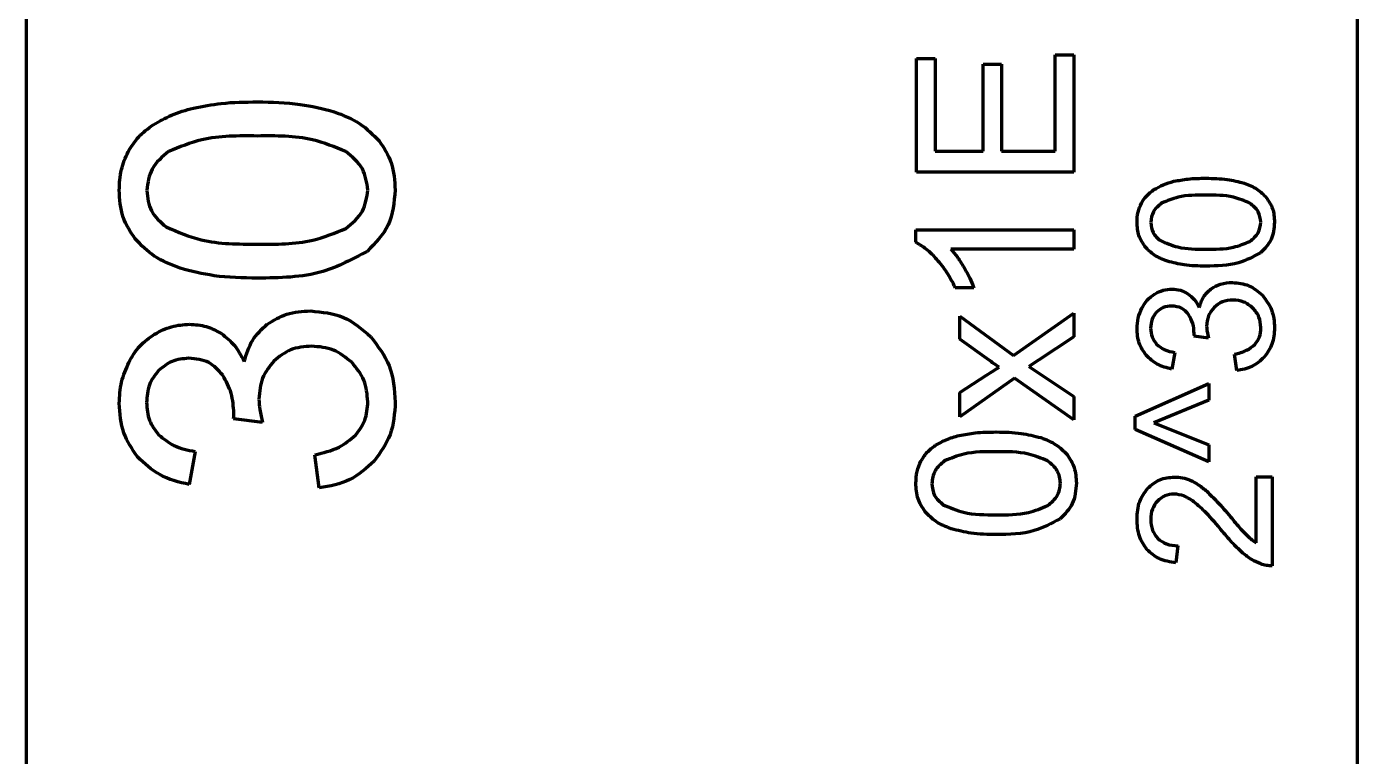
# Model space of a CAD drawing. Header units: millimetres. Extents: x 0 to 1189, y 0 to 841.
# Drawn here: x 372.85 to 402.85, y 631.24 to 647.69 of the extents above; entities that cross this region are included whole.
import ezdxf

# ---------------------------------------------------------------- set-up
doc = ezdxf.new("R2010")
doc.units = ezdxf.units.MM
doc.header["$LTSCALE"] = 0.75
doc.layers.add('Visible', color=7, linetype='Continuous', lineweight=70)

msp = doc.modelspace()

# ---------------------------------------------------------------- linework, layer by layer
at = {"layer": 'Visible', "extrusion": (-1e-16, -1, 0)}
for p, q in [((372.852, 123.899), (372.852, 673.232)), ((402.852, 123.899), (402.852, 673.232)), ((392.913, 644.414), (392.913, 646.976)), ((392.913, 646.976), (393.332, 646.976)), ((393.332, 646.976), (393.332, 644.883)), ((394.417, 644.883), (394.417, 646.843)), ((394.417, 646.843), (394.833, 646.843)), ((394.833, 646.843), (394.833, 644.883)), ((396.039, 647.058), (396.457, 647.058)), ((396.039, 644.883), (396.039, 647.058)), ((396.457, 647.058), (396.457, 644.414)), ((393.332, 644.883), (394.417, 644.883)), ((394.833, 644.883), (396.039, 644.883)), ((396.457, 644.414), (392.913, 644.414)), ((392.899, 642.832), (392.899, 643.113)), ((392.899, 643.113), (396.457, 643.113)), ((396.457, 643.113), (396.457, 642.678)), ((396.457, 642.678), (393.684, 642.678)), ((394.209, 641.807), (393.788, 641.807)), ((393.89, 640.645), (393.89, 641.164)), ((393.89, 641.164), (395.099, 640.277)), ((395.099, 640.277), (396.457, 641.232)), ((396.457, 641.232), (396.457, 640.698)), ((394.497, 640.212), (393.89, 640.645)), ((396.457, 640.698), (395.66, 640.171)), ((399.495, 640.673), (399.168, 640.714)), ((398.737, 640.348), (398.671, 639.975)), ((400.131, 639.938), (400.081, 640.31)), ((395.66, 640.171), (395.444, 640.031)), ((395.444, 640.031), (396.457, 639.356)), ((393.89, 639.443), (394.492, 639.837)), ((395.123, 639.767), (393.89, 638.899)), ((396.457, 638.829), (395.123, 639.767)), ((397.845, 638.912), (399.504, 639.648)), ((399.504, 639.648), (399.504, 639.273)), ((393.89, 638.899), (393.89, 639.443)), ((396.457, 639.356), (396.457, 638.829)), ((399.504, 639.273), (398.267, 638.761)), ((378.173, 638.77), (377.516, 638.853)), ((397.845, 638.612), (397.845, 638.912)), ((398.267, 638.761), (399.504, 638.264)), ((399.504, 637.881), (397.845, 638.612)), ((376.652, 638.118), (376.519, 637.37)), ((399.504, 638.264), (399.504, 637.881)), ((379.448, 637.295), (379.349, 638.043)), ((400.574, 636.056), (400.574, 637.546)), ((400.574, 637.546), (400.933, 637.546)), ((400.933, 637.546), (400.933, 635.539)), ((398.801, 635.992), (398.762, 635.609))]:
    msp.add_line(p, q, dxfattribs=at)
at = {"layer": 'Visible'}
for points, knots in [([(376.613, 645.858), (376.821, 645.898), (377.296, 645.989), (377.78, 645.993), (378.052, 645.996)], [0, 0, 0, 0, 0.0635261, 0.1448801, 0.1448801, 0.1448801, 0.1448801]), ([(378.052, 645.996), (378.377, 645.991), (378.963, 645.983), (379.53, 645.839), (379.783, 645.775)], [0, 0, 0, 0, 0.0970192, 0.1749807, 0.1749807, 0.1749807, 0.1749807]), ([(375.707, 645.48), (375.842, 645.558), (376.128, 645.721), (376.445, 645.811), (376.613, 645.858)], [0, 0, 0, 0, 0.04650726, 0.09847294, 0.09847294, 0.09847294, 0.09847294]), ([(379.783, 645.775), (379.986, 645.697), (380.372, 645.549), (380.663, 645.256), (380.801, 645.117)], [0, 0, 0, 0, 0.0645197, 0.1224714, 0.1224714, 0.1224714, 0.1224714]), ([(375.138, 644.87), (375.211, 644.988), (375.362, 645.229), (375.591, 645.396), (375.707, 645.48)], [0, 0, 0, 0, 0.04147819, 0.0841837, 0.0841837, 0.0841837, 0.0841837]), ([(378.052, 645.227), (377.628, 645.231), (376.936, 645.239), (376.3, 644.977), (376.054, 644.876)], [0, 0, 0, 0, 0.1254761, 0.2046679, 0.2046679, 0.2046679, 0.2046679]), ([(380.047, 644.876), (379.8, 644.977), (379.165, 645.238), (378.475, 645.231), (378.052, 645.227)], [0, 0, 0, 0, 0.0792897, 0.2042477, 0.2042477, 0.2042477, 0.2042477]), ([(380.801, 645.117), (380.906, 644.956), (381.125, 644.621), (381.148, 644.219), (381.16, 644.01)], [0, 0, 0, 0, 0.0564514, 0.1182383, 0.1182383, 0.1182383, 0.1182383]), ([(374.94, 644.01), (374.947, 644.165), (374.96, 644.464), (375.08, 644.738), (375.138, 644.87)], [0, 0, 0, 0, 0.0462801, 0.08892324, 0.08892324, 0.08892324, 0.08892324]), ([(376.054, 644.876), (375.91, 644.756), (375.633, 644.526), (375.583, 644.171), (375.559, 644.001)], [0, 0, 0, 0, 0.0541214, 0.1037281, 0.1037281, 0.1037281, 0.1037281]), ([(380.545, 644.01), (380.521, 644.177), (380.469, 644.53), (380.192, 644.757), (380.047, 644.876)], [0, 0, 0, 0, 0.0490296, 0.1032145, 0.1032145, 0.1032145, 0.1032145]), ([(398.266, 644.018), (398.333, 644.056), (398.476, 644.138), (398.634, 644.182), (398.718, 644.206)], [0, 0, 0, 0, 0.02318199, 0.04908477, 0.04908477, 0.04908477, 0.04908477]), ([(398.718, 644.206), (398.821, 644.226), (399.058, 644.271), (399.3, 644.273), (399.435, 644.275)], [0, 0, 0, 0, 0.03166517, 0.07221685, 0.07221685, 0.07221685, 0.07221685]), ([(399.435, 644.275), (399.597, 644.272), (399.889, 644.268), (400.172, 644.197), (400.298, 644.165)], [0, 0, 0, 0, 0.04836014, 0.08722076, 0.08722076, 0.08722076, 0.08722076]), ([(400.298, 644.165), (400.399, 644.126), (400.592, 644.052), (400.737, 643.906), (400.805, 643.836)], [0, 0, 0, 0, 0.03216044, 0.06104701, 0.06104701, 0.06104701, 0.06104701]), ([(375.298, 642.906), (375.193, 643.066), (374.975, 643.401), (374.952, 643.801), (374.94, 644.01)], [0, 0, 0, 0, 0.0562858, 0.1177569, 0.1177569, 0.1177569, 0.1177569]), ([(375.559, 644.001), (375.578, 643.838), (375.616, 643.507), (375.868, 643.289), (375.996, 643.179)], [0, 0, 0, 0, 0.04759463, 0.09619863, 0.09619863, 0.09619863, 0.09619863]), ([(380.049, 643.143), (380.193, 643.262), (380.469, 643.49), (380.521, 643.842), (380.545, 644.01)], [0, 0, 0, 0, 0.0540774, 0.1030939, 0.1030939, 0.1030939, 0.1030939]), ([(381.16, 644.01), (381.137, 643.734), (381.091, 643.196), (380.713, 642.813), (380.529, 642.626)], [0, 0, 0, 0, 0.0802024, 0.1564325, 0.1564325, 0.1564325, 0.1564325]), ([(397.982, 643.713), (398.019, 643.772), (398.094, 643.892), (398.208, 643.975), (398.266, 644.018)], [0, 0, 0, 0, 0.02067518, 0.04196215, 0.04196215, 0.04196215, 0.04196215]), ([(399.435, 643.891), (399.224, 643.894), (398.879, 643.897), (398.562, 643.767), (398.439, 643.716)], [0, 0, 0, 0, 0.0625447, 0.1020186, 0.1020186, 0.1020186, 0.1020186]), ([(400.429, 643.716), (400.306, 643.767), (399.99, 643.897), (399.646, 643.893), (399.435, 643.891)], [0, 0, 0, 0, 0.0395227, 0.1018092, 0.1018092, 0.1018092, 0.1018092]), ([(400.805, 643.836), (400.857, 643.757), (400.967, 643.589), (400.978, 643.389), (400.984, 643.285)], [0, 0, 0, 0, 0.02813874, 0.05893698, 0.05893698, 0.05893698, 0.05893698]), ([(397.884, 643.285), (397.887, 643.362), (397.894, 643.511), (397.954, 643.648), (397.982, 643.713)], [0, 0, 0, 0, 0.02306877, 0.04432459, 0.04432459, 0.04432459, 0.04432459]), ([(398.439, 643.716), (398.367, 643.656), (398.229, 643.542), (398.204, 643.365), (398.193, 643.28)], [0, 0, 0, 0, 0.02697733, 0.05170424, 0.05170424, 0.05170424, 0.05170424]), ([(400.678, 643.285), (400.666, 643.368), (400.64, 643.544), (400.502, 643.657), (400.429, 643.716)], [0, 0, 0, 0, 0.02443933, 0.05144823, 0.05144823, 0.05144823, 0.05144823]), ([(398.062, 642.735), (398.01, 642.814), (397.902, 642.981), (397.89, 643.181), (397.884, 643.285)], [0, 0, 0, 0, 0.0280562, 0.058697, 0.058697, 0.058697, 0.058697]), ([(398.193, 643.28), (398.202, 643.199), (398.221, 643.034), (398.347, 642.925), (398.41, 642.87)], [0, 0, 0, 0, 0.02372396, 0.04795108, 0.04795108, 0.04795108, 0.04795108]), ([(400.43, 642.853), (400.502, 642.912), (400.64, 643.025), (400.666, 643.201), (400.678, 643.285)], [0, 0, 0, 0, 0.0269554, 0.05138817, 0.05138817, 0.05138817, 0.05138817]), ([(400.984, 643.285), (400.973, 643.147), (400.95, 642.879), (400.761, 642.688), (400.67, 642.595)], [0, 0, 0, 0, 0.03997768, 0.07797525, 0.07797525, 0.07797525, 0.07797525]), ([(376.313, 642.246), (376.11, 642.324), (375.725, 642.474), (375.435, 642.768), (375.298, 642.906)], [0, 0, 0, 0, 0.0645393, 0.1224088, 0.1224088, 0.1224088, 0.1224088]), ([(375.996, 643.179), (376.256, 643.067), (376.909, 642.788), (377.624, 642.79), (378.052, 642.792)], [0, 0, 0, 0, 0.0843887, 0.2111724, 0.2111724, 0.2111724, 0.2111724]), ([(378.052, 642.792), (378.476, 642.788), (379.167, 642.781), (379.802, 643.042), (380.049, 643.143)], [0, 0, 0, 0, 0.1252171, 0.2044578, 0.2044578, 0.2044578, 0.2044578]), ([(380.529, 642.626), (380.202, 642.451), (379.433, 642.04), (378.557, 642.029), (378.052, 642.023)], [0, 0, 0, 0, 0.1096685, 0.2581438, 0.2581438, 0.2581438, 0.2581438]), ([(393.373, 642.446), (393.296, 642.528), (393.156, 642.679), (392.979, 642.784), (392.899, 642.832)], [0, 0, 0, 0, 0.03350902, 0.06143575, 0.06143575, 0.06143575, 0.06143575]), ([(393.684, 642.678), (393.736, 642.618), (393.848, 642.49), (393.937, 642.344), (393.984, 642.266)], [0, 0, 0, 0, 0.02354784, 0.05104854, 0.05104854, 0.05104854, 0.05104854]), ([(398.568, 642.405), (398.467, 642.445), (398.275, 642.519), (398.13, 642.665), (398.062, 642.735)], [0, 0, 0, 0, 0.03217022, 0.06101582, 0.06101582, 0.06101582, 0.06101582]), ([(398.41, 642.87), (398.54, 642.815), (398.866, 642.675), (399.221, 642.677), (399.435, 642.678)], [0, 0, 0, 0, 0.0420643, 0.1052609, 0.1052609, 0.1052609, 0.1052609]), ([(399.435, 642.678), (399.646, 642.676), (399.991, 642.672), (400.308, 642.802), (400.43, 642.853)], [0, 0, 0, 0, 0.0624156, 0.1019139, 0.1019139, 0.1019139, 0.1019139]), ([(393.788, 641.807), (393.729, 641.924), (393.614, 642.152), (393.452, 642.349), (393.373, 642.446)], [0, 0, 0, 0, 0.03911937, 0.07637456, 0.07637456, 0.07637456, 0.07637456]), ([(399.435, 642.295), (399.272, 642.297), (398.979, 642.301), (398.695, 642.373), (398.568, 642.405)], [0, 0, 0, 0, 0.04867179, 0.08765009, 0.08765009, 0.08765009, 0.08765009]), ([(400.67, 642.595), (400.507, 642.508), (400.124, 642.303), (399.687, 642.298), (399.435, 642.295)], [0, 0, 0, 0, 0.0546653, 0.1286742, 0.1286742, 0.1286742, 0.1286742]), ([(378.052, 642.023), (377.725, 642.028), (377.137, 642.036), (376.567, 642.181), (376.313, 642.246)], [0, 0, 0, 0, 0.0976444, 0.175842, 0.175842, 0.175842, 0.175842]), ([(393.984, 642.266), (394.03, 642.186), (394.115, 642.038), (394.179, 641.88), (394.209, 641.807)], [0, 0, 0, 0, 0.02753006, 0.05107997, 0.05107997, 0.05107997, 0.05107997]), ([(398.282, 641.666), (398.344, 641.698), (398.466, 641.762), (398.605, 641.772), (398.673, 641.777)], [0, 0, 0, 0, 0.02073995, 0.04107087, 0.04107087, 0.04107087, 0.04107087]), ([(398.673, 641.777), (398.737, 641.772), (398.864, 641.764), (398.976, 641.702), (399.031, 641.671)], [0, 0, 0, 0, 0.01897971, 0.03776636, 0.03776636, 0.03776636, 0.03776636]), ([(399.288, 641.358), (399.313, 641.442), (399.362, 641.605), (399.486, 641.721), (399.546, 641.777)], [0, 0, 0, 0, 0.02575802, 0.04993292, 0.04993292, 0.04993292, 0.04993292]), ([(399.546, 641.777), (399.617, 641.82), (399.768, 641.912), (399.944, 641.921), (400.036, 641.926)], [0, 0, 0, 0, 0.02470731, 0.05191397, 0.05191397, 0.05191397, 0.05191397]), ([(400.036, 641.926), (400.163, 641.914), (400.419, 641.889), (400.613, 641.721), (400.71, 641.636)], [0, 0, 0, 0, 0.03744427, 0.07504807, 0.07504807, 0.07504807, 0.07504807]), ([(397.991, 641.346), (398.029, 641.411), (398.103, 641.539), (398.223, 641.624), (398.282, 641.666)], [0, 0, 0, 0, 0.02235337, 0.04369063, 0.04369063, 0.04369063, 0.04369063]), ([(399.031, 641.671), (399.083, 641.63), (399.191, 641.545), (399.255, 641.422), (399.288, 641.358)], [0, 0, 0, 0, 0.0195392, 0.04087852, 0.04087852, 0.04087852, 0.04087852]), ([(400.044, 641.53), (399.963, 641.524), (399.804, 641.512), (399.681, 641.411), (399.621, 641.363)], [0, 0, 0, 0, 0.0238016, 0.04652695, 0.04652695, 0.04652695, 0.04652695]), ([(400.496, 641.349), (400.431, 641.402), (400.299, 641.509), (400.13, 641.523), (400.044, 641.53)], [0, 0, 0, 0, 0.02451324, 0.04967397, 0.04967397, 0.04967397, 0.04967397]), ([(400.71, 641.636), (400.791, 641.531), (400.956, 641.315), (400.976, 641.043), (400.986, 640.903)], [0, 0, 0, 0, 0.03882791, 0.07990348, 0.07990348, 0.07990348, 0.07990348]), ([(378.275, 640.985), (378.418, 641.072), (378.719, 641.255), (379.072, 641.274), (379.257, 641.284)], [0, 0, 0, 0, 0.0495674, 0.1041489, 0.1041489, 0.1041489, 0.1041489]), ([(379.257, 641.284), (379.513, 641.259), (380.026, 641.21), (380.415, 640.872), (380.61, 640.702)], [0, 0, 0, 0, 0.07512, 0.1505601, 0.1505601, 0.1505601, 0.1505601]), ([(397.884, 640.888), (397.888, 640.969), (397.896, 641.128), (397.959, 641.274), (397.991, 641.346)], [0, 0, 0, 0, 0.02401776, 0.04733474, 0.04733474, 0.04733474, 0.04733474]), ([(398.325, 641.255), (398.286, 641.204), (398.204, 641.099), (398.195, 640.965), (398.19, 640.897)], [0, 0, 0, 0, 0.01883111, 0.03904745, 0.03904745, 0.03904745, 0.03904745]), ([(398.665, 641.394), (398.6, 641.388), (398.472, 641.378), (398.373, 641.295), (398.325, 641.255)], [0, 0, 0, 0, 0.01906168, 0.03750169, 0.03750169, 0.03750169, 0.03750169]), ([(399.048, 641.203), (398.999, 641.259), (398.898, 641.374), (398.745, 641.387), (398.665, 641.394)], [0, 0, 0, 0, 0.02129806, 0.04431935, 0.04431935, 0.04431935, 0.04431935]), ([(399.172, 640.774), (399.167, 640.851), (399.158, 641.004), (399.084, 641.137), (399.048, 641.203)], [0, 0, 0, 0, 0.02283891, 0.04512605, 0.04512605, 0.04512605, 0.04512605]), ([(399.621, 641.363), (399.572, 641.302), (399.472, 641.177), (399.46, 641.018), (399.454, 640.936)], [0, 0, 0, 0, 0.02279056, 0.04676606, 0.04676606, 0.04676606, 0.04676606]), ([(400.678, 640.905), (400.67, 640.989), (400.656, 641.156), (400.549, 641.285), (400.496, 641.349)], [0, 0, 0, 0, 0.02468181, 0.04904498, 0.04904498, 0.04904498, 0.04904498]), ([(375.738, 640.762), (375.862, 640.827), (376.109, 640.956), (376.386, 640.975), (376.523, 640.985)], [0, 0, 0, 0, 0.04160808, 0.08239563, 0.08239563, 0.08239563, 0.08239563]), ([(376.523, 640.985), (376.652, 640.976), (376.907, 640.959), (377.131, 640.835), (377.242, 640.773)], [0, 0, 0, 0, 0.03807676, 0.07576615, 0.07576615, 0.07576615, 0.07576615]), ([(377.757, 640.145), (377.808, 640.314), (377.906, 640.64), (378.154, 640.872), (378.275, 640.985)], [0, 0, 0, 0, 0.0516752, 0.1001745, 0.1001745, 0.1001745, 0.1001745]), ([(398.09, 640.286), (398.03, 640.373), (397.906, 640.555), (397.891, 640.775), (397.884, 640.888)], [0, 0, 0, 0, 0.03126965, 0.06475393, 0.06475393, 0.06475393, 0.06475393]), ([(398.19, 640.897), (398.196, 640.828), (398.206, 640.693), (398.287, 640.586), (398.327, 640.534)], [0, 0, 0, 0, 0.02022503, 0.03948926, 0.03948926, 0.03948926, 0.03948926]), ([(399.454, 640.936), (399.456, 640.896), (399.461, 640.807), (399.483, 640.721), (399.495, 640.673)], [0, 0, 0, 0, 0.01190211, 0.02667822, 0.02667822, 0.02667822, 0.02667822]), ([(400.538, 640.529), (400.579, 640.584), (400.662, 640.695), (400.672, 640.834), (400.678, 640.905)], [0, 0, 0, 0, 0.02006903, 0.04084302, 0.04084302, 0.04084302, 0.04084302]), ([(400.986, 640.903), (400.978, 640.777), (400.961, 640.532), (400.818, 640.335), (400.748, 640.239)], [0, 0, 0, 0, 0.03706201, 0.07180391, 0.07180391, 0.07180391, 0.07180391]), ([(375.154, 640.12), (375.23, 640.251), (375.38, 640.507), (375.62, 640.679), (375.738, 640.762)], [0, 0, 0, 0, 0.04484495, 0.08765138, 0.08765138, 0.08765138, 0.08765138]), ([(377.242, 640.773), (377.346, 640.691), (377.563, 640.519), (377.691, 640.274), (377.757, 640.145)], [0, 0, 0, 0, 0.03919922, 0.08200975, 0.08200975, 0.08200975, 0.08200975]), ([(380.61, 640.702), (380.771, 640.491), (381.104, 640.058), (381.144, 639.512), (381.164, 639.231)], [0, 0, 0, 0, 0.0778958, 0.1603008, 0.1603008, 0.1603008, 0.1603008]), ([(398.327, 640.534), (398.382, 640.49), (398.502, 640.392), (398.654, 640.363), (398.737, 640.348)], [0, 0, 0, 0, 0.02082705, 0.04567707, 0.04567707, 0.04567707, 0.04567707]), ([(399.168, 640.714), (399.169, 640.726), (399.171, 640.745), (399.172, 640.766), (399.172, 640.774)], [0, 0, 0, 0, 0.003379823, 0.006022458, 0.006022458, 0.006022458, 0.006022458]), ([(400.081, 640.31), (400.176, 640.332), (400.345, 640.37), (400.479, 640.48), (400.538, 640.529)], [0, 0, 0, 0, 0.02860703, 0.05124439, 0.05124439, 0.05124439, 0.05124439]), ([(376.507, 640.216), (376.376, 640.205), (376.12, 640.184), (375.922, 640.019), (375.825, 639.938)], [0, 0, 0, 0, 0.0382412, 0.07523524, 0.07523524, 0.07523524, 0.07523524]), ([(377.275, 639.834), (377.178, 639.945), (376.975, 640.177), (376.667, 640.203), (376.507, 640.216)], [0, 0, 0, 0, 0.04272776, 0.08891266, 0.08891266, 0.08891266, 0.08891266]), ([(379.274, 640.49), (379.111, 640.478), (378.793, 640.453), (378.545, 640.252), (378.424, 640.154)], [0, 0, 0, 0, 0.04775027, 0.09334145, 0.09334145, 0.09334145, 0.09334145]), ([(380.18, 640.127), (380.049, 640.233), (379.785, 640.448), (379.446, 640.476), (379.274, 640.49)], [0, 0, 0, 0, 0.04917795, 0.09965503, 0.09965503, 0.09965503, 0.09965503]), ([(394.78, 640.016), (394.729, 640.05), (394.634, 640.114), (394.541, 640.18), (394.497, 640.212)], [0, 0, 0, 0, 0.01818785, 0.03440349, 0.03440349, 0.03440349, 0.03440349]), ([(398.671, 639.975), (398.555, 640.003), (398.334, 640.056), (398.169, 640.212), (398.09, 640.286)], [0, 0, 0, 0, 0.03509647, 0.0669037, 0.0669037, 0.0669037, 0.0669037]), ([(400.748, 640.239), (400.662, 640.16), (400.486, 640), (400.251, 639.959), (400.131, 639.938)], [0, 0, 0, 0, 0.03431324, 0.06995457, 0.06995457, 0.06995457, 0.06995457]), ([(374.94, 639.202), (374.949, 639.364), (374.965, 639.683), (375.092, 639.976), (375.154, 640.12)], [0, 0, 0, 0, 0.04818398, 0.09496202, 0.09496202, 0.09496202, 0.09496202]), ([(375.825, 639.938), (375.746, 639.836), (375.583, 639.624), (375.565, 639.357), (375.555, 639.219)], [0, 0, 0, 0, 0.03777859, 0.07833622, 0.07833622, 0.07833622, 0.07833622]), ([(378.424, 640.154), (378.327, 640.032), (378.126, 639.782), (378.102, 639.462), (378.09, 639.298)], [0, 0, 0, 0, 0.04572207, 0.09382123, 0.09382123, 0.09382123, 0.09382123]), ([(380.545, 639.235), (380.53, 639.404), (380.501, 639.739), (380.286, 639.998), (380.18, 640.127)], [0, 0, 0, 0, 0.04951622, 0.09839311, 0.09839311, 0.09839311, 0.09839311]), ([(394.492, 639.837), (394.544, 639.871), (394.639, 639.932), (394.736, 639.99), (394.78, 640.016)], [0, 0, 0, 0, 0.01869445, 0.03387931, 0.03387931, 0.03387931, 0.03387931]), ([(377.525, 638.974), (377.515, 639.128), (377.495, 639.433), (377.348, 639.701), (377.275, 639.834)], [0, 0, 0, 0, 0.04581899, 0.09053099, 0.09053099, 0.09053099, 0.09053099]), ([(375.354, 637.993), (375.233, 638.169), (374.983, 638.533), (374.955, 638.974), (374.94, 639.202)], [0, 0, 0, 0, 0.0627325, 0.1299082, 0.1299082, 0.1299082, 0.1299082]), ([(375.555, 639.219), (375.565, 639.081), (375.585, 638.811), (375.749, 638.596), (375.829, 638.492)], [0, 0, 0, 0, 0.04057502, 0.07922259, 0.07922259, 0.07922259, 0.07922259]), ([(378.09, 639.298), (378.094, 639.218), (378.105, 639.04), (378.149, 638.866), (378.173, 638.77)], [0, 0, 0, 0, 0.02387778, 0.05352133, 0.05352133, 0.05352133, 0.05352133]), ([(380.265, 638.481), (380.347, 638.591), (380.513, 638.815), (380.534, 639.094), (380.545, 639.235)], [0, 0, 0, 0, 0.04026213, 0.08193851, 0.08193851, 0.08193851, 0.08193851]), ([(381.164, 639.231), (381.147, 638.978), (381.114, 638.488), (380.826, 638.092), (380.687, 637.9)], [0, 0, 0, 0, 0.0743532, 0.1440517, 0.1440517, 0.1440517, 0.1440517]), ([(377.516, 638.853), (377.519, 638.876), (377.523, 638.916), (377.524, 638.956), (377.525, 638.974)], [0, 0, 0, 0, 0.00678054, 0.01208221, 0.01208221, 0.01208221, 0.01208221]), ([(375.829, 638.492), (375.939, 638.403), (376.18, 638.207), (376.486, 638.149), (376.652, 638.118)], [0, 0, 0, 0, 0.04178285, 0.09163656, 0.09163656, 0.09163656, 0.09163656]), ([(379.349, 638.043), (379.538, 638.086), (379.878, 638.163), (380.146, 638.384), (380.265, 638.481)], [0, 0, 0, 0, 0.0573908, 0.1028055, 0.1028055, 0.1028055, 0.1028055]), ([(393.345, 638.256), (393.423, 638.301), (393.59, 638.396), (393.774, 638.448), (393.872, 638.476)], [0, 0, 0, 0, 0.02705958, 0.05729507, 0.05729507, 0.05729507, 0.05729507]), ([(393.872, 638.476), (393.993, 638.499), (394.27, 638.552), (394.551, 638.555), (394.71, 638.556)], [0, 0, 0, 0, 0.03696178, 0.08429648, 0.08429648, 0.08429648, 0.08429648]), ([(394.71, 638.556), (394.898, 638.553), (395.239, 638.549), (395.569, 638.465), (395.716, 638.428)], [0, 0, 0, 0, 0.0564493, 0.10181, 0.10181, 0.10181, 0.10181]), ([(395.716, 638.428), (395.835, 638.382), (396.059, 638.296), (396.229, 638.125), (396.309, 638.045)], [0, 0, 0, 0, 0.03753988, 0.07125828, 0.07125828, 0.07125828, 0.07125828]), ([(393.014, 637.901), (393.057, 637.97), (393.144, 638.11), (393.277, 638.207), (393.345, 638.256)], [0, 0, 0, 0, 0.02413349, 0.04898112, 0.04898112, 0.04898112, 0.04898112]), ([(394.71, 638.109), (394.463, 638.111), (394.06, 638.115), (393.69, 637.963), (393.547, 637.904)], [0, 0, 0, 0, 0.0730065, 0.1190832, 0.1190832, 0.1190832, 0.1190832]), ([(395.87, 637.904), (395.726, 637.963), (395.357, 638.115), (394.955, 638.111), (394.71, 638.109)], [0, 0, 0, 0, 0.0461337, 0.1188387, 0.1188387, 0.1188387, 0.1188387]), ([(376.519, 637.37), (376.286, 637.426), (375.843, 637.532), (375.511, 637.845), (375.354, 637.993)], [0, 0, 0, 0, 0.0704099, 0.134221, 0.134221, 0.134221, 0.134221]), ([(380.687, 637.9), (380.513, 637.742), (380.16, 637.42), (379.688, 637.337), (379.448, 637.295)], [0, 0, 0, 0, 0.0688386, 0.1403415, 0.1403415, 0.1403415, 0.1403415]), ([(392.899, 637.4), (392.903, 637.491), (392.91, 637.665), (392.98, 637.824), (393.014, 637.901)], [0, 0, 0, 0, 0.02692746, 0.05173875, 0.05173875, 0.05173875, 0.05173875]), ([(393.547, 637.904), (393.463, 637.834), (393.302, 637.701), (393.273, 637.494), (393.259, 637.395)], [0, 0, 0, 0, 0.03148979, 0.06035273, 0.06035273, 0.06035273, 0.06035273]), ([(396.16, 637.4), (396.146, 637.498), (396.116, 637.703), (395.954, 637.835), (395.87, 637.904)], [0, 0, 0, 0, 0.0285272, 0.0600539, 0.0600539, 0.0600539, 0.0600539]), ([(396.309, 638.045), (396.37, 637.951), (396.497, 637.756), (396.511, 637.522), (396.518, 637.4)], [0, 0, 0, 0, 0.03284543, 0.06879529, 0.06879529, 0.06879529, 0.06879529]), ([(398.126, 637.287), (398.212, 637.361), (398.385, 637.51), (398.612, 637.531), (398.727, 637.541)], [0, 0, 0, 0, 0.03318337, 0.06672383, 0.06672383, 0.06672383, 0.06672383]), ([(398.727, 637.541), (398.788, 637.538), (398.911, 637.532), (399.027, 637.489), (399.085, 637.467)], [0, 0, 0, 0, 0.01816613, 0.03678526, 0.03678526, 0.03678526, 0.03678526]), ([(393.107, 636.758), (393.046, 636.852), (392.919, 637.046), (392.906, 637.279), (392.899, 637.4)], [0, 0, 0, 0, 0.0327491, 0.06851517, 0.06851517, 0.06851517, 0.06851517]), ([(393.259, 637.395), (393.27, 637.3), (393.292, 637.108), (393.439, 636.981), (393.513, 636.917)], [0, 0, 0, 0, 0.02769224, 0.05597181, 0.05597181, 0.05597181, 0.05597181]), ([(395.871, 636.896), (395.955, 636.966), (396.116, 637.098), (396.146, 637.303), (396.16, 637.4)], [0, 0, 0, 0, 0.0314642, 0.05998375, 0.05998375, 0.05998375, 0.05998375]), ([(396.518, 637.4), (396.504, 637.24), (396.477, 636.927), (396.258, 636.704), (396.15, 636.595)], [0, 0, 0, 0, 0.04666467, 0.09101806, 0.09101806, 0.09101806, 0.09101806]), ([(397.884, 636.595), (397.891, 636.73), (397.905, 636.985), (398.056, 637.19), (398.126, 637.287)], [0, 0, 0, 0, 0.03960956, 0.07471133, 0.07471133, 0.07471133, 0.07471133]), ([(399.085, 637.467), (399.147, 637.436), (399.281, 637.369), (399.394, 637.272), (399.456, 637.219)], [0, 0, 0, 0, 0.02061182, 0.04471861, 0.04471861, 0.04471861, 0.04471861]), ([(399.456, 637.219), (399.534, 637.144), (399.722, 636.961), (399.891, 636.761), (399.99, 636.645)], [0, 0, 0, 0, 0.03260303, 0.0785153, 0.0785153, 0.0785153, 0.0785153]), ([(393.513, 636.917), (393.665, 636.852), (394.045, 636.689), (394.46, 636.691), (394.71, 636.692)], [0, 0, 0, 0, 0.0491004, 0.1228677, 0.1228677, 0.1228677, 0.1228677]), ([(398.345, 637), (398.3, 636.941), (398.208, 636.819), (398.198, 636.666), (398.193, 636.587)], [0, 0, 0, 0, 0.02152814, 0.0449067, 0.0449067, 0.0449067, 0.0449067]), ([(398.719, 637.158), (398.648, 637.152), (398.506, 637.139), (398.398, 637.046), (398.345, 637)], [0, 0, 0, 0, 0.0208066, 0.04151273, 0.04151273, 0.04151273, 0.04151273]), ([(399.167, 636.984), (399.093, 637.035), (398.956, 637.128), (398.793, 637.149), (398.719, 637.158)], [0, 0, 0, 0, 0.02650133, 0.04870381, 0.04870381, 0.04870381, 0.04870381]), ([(399.81, 636.315), (399.693, 636.458), (399.496, 636.698), (399.262, 636.902), (399.167, 636.984)], [0, 0, 0, 0, 0.05516414, 0.09293459, 0.09293459, 0.09293459, 0.09293459]), ([(393.698, 636.374), (393.58, 636.42), (393.355, 636.507), (393.186, 636.678), (393.107, 636.758)], [0, 0, 0, 0, 0.03755126, 0.07122185, 0.07122185, 0.07122185, 0.07122185]), ([(394.71, 636.692), (394.956, 636.689), (395.358, 636.685), (395.728, 636.837), (395.871, 636.896)], [0, 0, 0, 0, 0.0728558, 0.1189609, 0.1189609, 0.1189609, 0.1189609]), ([(399.99, 636.645), (400.068, 636.552), (400.191, 636.404), (400.323, 636.265), (400.372, 636.214)], [0, 0, 0, 0, 0.03629637, 0.05759704, 0.05759704, 0.05759704, 0.05759704]), ([(394.71, 636.245), (394.519, 636.247), (394.177, 636.252), (393.845, 636.336), (393.698, 636.374)], [0, 0, 0, 0, 0.0568131, 0.1023112, 0.1023112, 0.1023112, 0.1023112]), ([(396.15, 636.595), (395.96, 636.494), (395.513, 636.254), (395.003, 636.248), (394.71, 636.245)], [0, 0, 0, 0, 0.063809, 0.1501974, 0.1501974, 0.1501974, 0.1501974]), ([(398.109, 635.905), (398.043, 636.002), (397.903, 636.21), (397.891, 636.461), (397.884, 636.595)], [0, 0, 0, 0, 0.03448187, 0.07377026, 0.07377026, 0.07377026, 0.07377026]), ([(398.193, 636.587), (398.198, 636.503), (398.208, 636.342), (398.307, 636.216), (398.354, 636.156)], [0, 0, 0, 0, 0.02456597, 0.04697132, 0.04697132, 0.04697132, 0.04697132]), ([(400.27, 635.828), (400.197, 635.895), (400.033, 636.047), (399.89, 636.219), (399.81, 636.315)], [0, 0, 0, 0, 0.02975267, 0.06709219, 0.06709219, 0.06709219, 0.06709219]), ([(398.354, 636.156), (398.416, 636.109), (398.547, 636.008), (398.713, 635.998), (398.801, 635.992)], [0, 0, 0, 0, 0.0227825, 0.0485998, 0.0485998, 0.0485998, 0.0485998]), ([(400.372, 636.214), (400.405, 636.184), (400.468, 636.126), (400.54, 636.079), (400.574, 636.056)], [0, 0, 0, 0, 0.01330724, 0.02563809, 0.02563809, 0.02563809, 0.02563809]), ([(398.762, 635.609), (398.63, 635.628), (398.383, 635.664), (398.196, 635.828), (398.109, 635.905)], [0, 0, 0, 0, 0.03891673, 0.0731225, 0.0731225, 0.0731225, 0.0731225]), ([(400.674, 635.582), (400.604, 635.613), (400.459, 635.677), (400.335, 635.776), (400.27, 635.828)], [0, 0, 0, 0, 0.02265837, 0.04743641, 0.04743641, 0.04743641, 0.04743641]), ([(400.933, 635.539), (400.888, 635.539), (400.8, 635.541), (400.716, 635.568), (400.674, 635.582)], [0, 0, 0, 0, 0.01323248, 0.02638369, 0.02638369, 0.02638369, 0.02638369])]:
    msp.add_open_spline(points, degree=3, knots=knots, dxfattribs=at)

doc.saveas('drawing.dxf')
